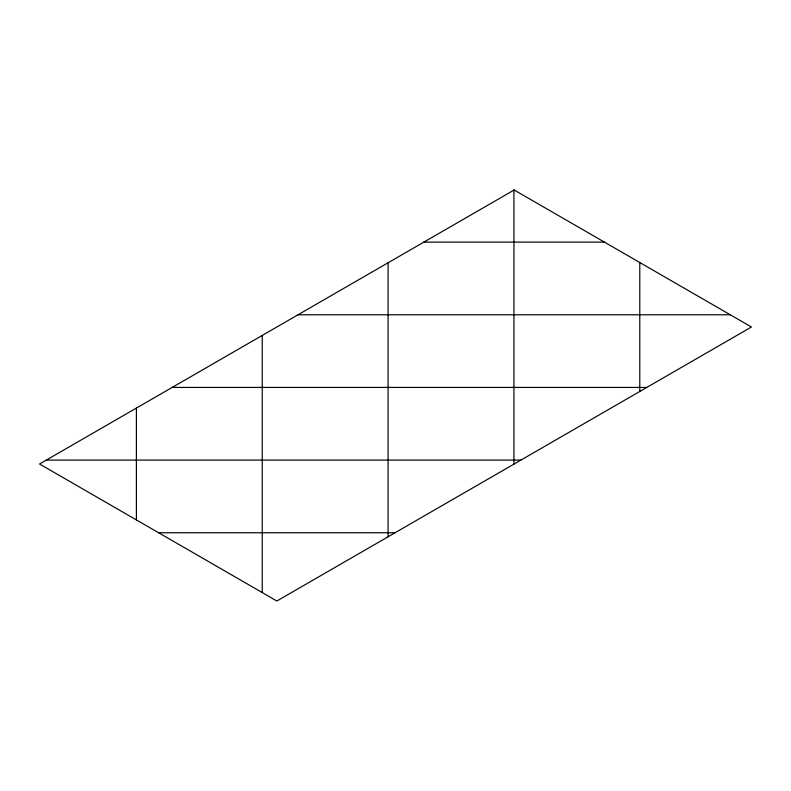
<?xml version="1.0" encoding="UTF-8"?>
<svg xmlns="http://www.w3.org/2000/svg" width="791" height="791" viewBox="0 0 791 791"><rect width="100%" height="100%" fill="white"/><g stroke="black" fill="none" stroke-linecap="round" stroke-linejoin="round"><path stroke-width="1.19" d="M423.867 242.115L604.433 242.115M298.019 314.778L730.281 314.778M172.171 387.432L646.771 387.432M46.323 460.095L520.923 460.095M158.625 532.748L395.075 532.748M639.781 262.533L639.781 391.466M513.942 190.117L513.942 464.129M388.094 262.77L388.094 536.782M262.246 335.433L262.246 592.578M136.398 408.087L136.398 519.914M514.15 189.998L39.55 464.001L276.85 601.002L751.45 326.999L514.15 189.998"/></g></svg>
